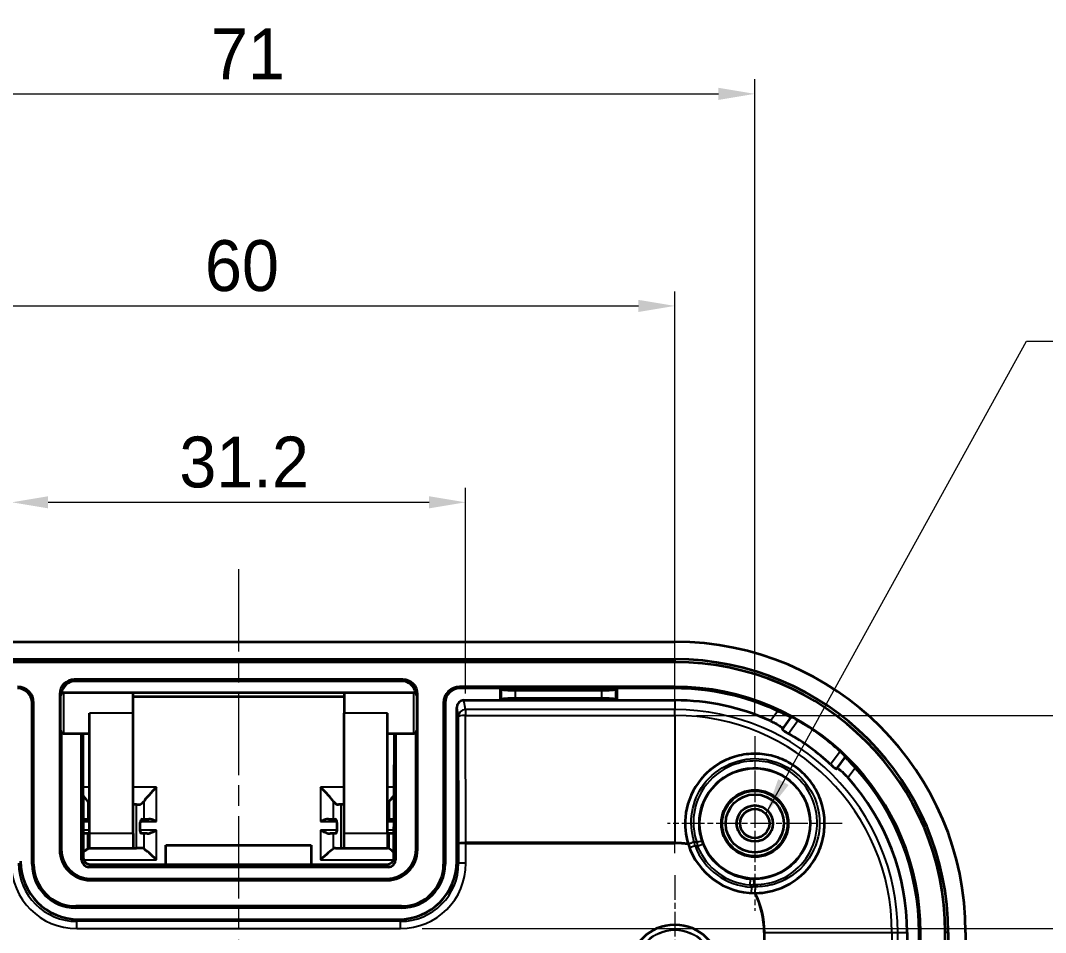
# Model space of a CAD drawing. Header units: millimetres. Extents: x -225 to 2542, y -269 to 293.
# Drawn here: x 1521.6 to 1592, y 107.4 to 170.2 of the extents above; entities that cross this region are included whole.
import ezdxf

# ---------------------------------------------------------------- set-up
doc = ezdxf.new("R2010")
doc.units = ezdxf.units.MM
doc.linetypes.add('CHAIN', pattern=[0.3543, 0.2362, -0.0295, 0.0591, -0.0295])
doc.layers.get('Defpoints').update_dxf_attribs({"lineweight": 25})
for name, color, linetype, lineweight in [('Center Mark (ISO)', 131, 'Continuous', 18), ('Centerline (ISO)', 131, 'Continuous', 18), ('Dimension (ISO)', 7, 'Continuous', 18), ('Symbol (ISO)', 7, 'Continuous', 18), ('Visible (ISO)', 7, 'Continuous', 35), ('Visible Narrow (ISO)', 7, 'Continuous', 25)]:
    doc.layers.add(name, color=color, linetype=linetype, lineweight=lineweight)
doc.styles.add('Note Text (TK)', font='MS PGothic.ttf')
doc.dimstyles.new('Default - Method 1b (TK)', dxfattribs={"dimtxt": 2.5, "dimasz": 2.5, "dimexe": 1, "dimexo": 1.5, "dimgap": 1, "dimtad": 1, "dimtoh": 1, "dimrnd": 1e-08, "dimdsep": 46, "dimtxsty": 'Note Text (TK)', "dimcen": 0.09, "dimdle": 5, "dimclrd": 100, "dimclre": 100, "dimclrt": 7, "dimadec": 1, "dimazin": 1, "dimtfac": 1, "dimtmove": 0, "dimatfit": 3, "dimfxl": 1, "dimtolj": 1, "dimlwd": -1, "dimlwe": -1, "dimarcsym": 0})
doc.dimstyles.new('Default - Method 1b (TK)$7', dxfattribs={"dimtxt": 2.5, "dimasz": 2.5, "dimexe": 1, "dimexo": 1.5, "dimgap": 1, "dimtad": 1, "dimtoh": 1, "dimrnd": 1e-08, "dimdsep": 46, "dimtxsty": 'Note Text (TK)', "dimcen": 0.09, "dimdle": 5, "dimclrd": 100, "dimclre": 100, "dimclrt": 7, "dimadec": 1, "dimazin": 1, "dimtfac": 1, "dimtmove": 0, "dimatfit": 3, "dimfxl": 1, "dimtolj": 1, "dimlwd": -1, "dimlwe": -1, "dimarcsym": 0})
doc.dimstyles.get("Standard").update_dxf_attribs({"dimtxt": 0.18, "dimasz": 0.18, "dimexe": 0.18, "dimexo": 0.0625, "dimgap": 0.09, "dimtad": 0, "dimtih": 1, "dimtoh": 1, "dimdec": 4, "dimzin": 0, "dimdsep": 46, "dimtxsty": 'Standard', "dimcen": 0.09, "dimadec": 0, "dimazin": 0, "dimtfac": 1, "dimtdec": 4, "dimtofl": 0, "dimtmove": 0, "dimatfit": 3, "dimfxl": 1, "dimtolj": 1, "dimtzin": 0, "dimarcsym": 0})
doc.dimstyles.new('Standard$0', dxfattribs={"dimtxt": 0.18, "dimasz": 0.18, "dimexe": 0.18, "dimexo": 0.0625, "dimgap": 0.09, "dimtad": 0, "dimtih": 1, "dimtoh": 1, "dimdec": 4, "dimzin": 0, "dimdsep": 46, "dimtxsty": 'Standard', "dimcen": 0.09, "dimadec": 0, "dimazin": 0, "dimtfac": 1, "dimtdec": 4, "dimtofl": 0, "dimtmove": 0, "dimatfit": 3, "dimfxl": 1, "dimtolj": 1, "dimtzin": 0, "dimarcsym": 0})

# ---------------------------------------------------------------- blocks, each defined once
blk = doc.blocks.new('*D56')
at = {"layer": 'Defpoints', "color": 0, "transparency": 16777216}
for p in [(1547.684, 107.701), (1547.684, 47.163), (1606.503, 47.163)]:
    blk.add_point(p, dxfattribs=at)
at = {"layer": 'Dimension (ISO)', "color": 100, "transparency": 16777216}
for p, q in [((1549.184, 107.701), (1607.503, 107.701)), ((1606.503, 105.201), (1606.503, 49.663)), ((1549.184, 47.163), (1607.503, 47.163))]:
    blk.add_line(p, q, dxfattribs=at)
for points in [[(1606.086, 105.201), (1606.92, 105.201), (1606.503, 107.701)], [(1606.086, 49.663), (1606.92, 49.663), (1606.503, 47.163)]]:
    blk.add_solid(points, dxfattribs=at)
at = {"layer": 'Dimension (ISO)', "color": 7, "transparency": 16777216, "insert": (1602.867, 48.477), "char_height": 2.5, "attachment_point": 4, "rotation": 90, "style": 'Note Text (TK)'}
blk.add_mtext('\\A1;{\\H4;有効寸法 / Max dim. 60}', dxfattribs=at)
blk = doc.blocks.new('*D57')
at = {"layer": 'Defpoints', "color": 0, "transparency": 16777216}
for p in [(1566.552, 122.363), (1566.552, 32.501), (1626.299, 32.501)]:
    blk.add_point(p, dxfattribs=at)
at = {"layer": 'Dimension (ISO)', "color": 100, "transparency": 16777216}
for p, q in [((1568.052, 122.363), (1627.299, 122.363)), ((1626.299, 119.863), (1626.299, 35.001)), ((1568.052, 32.501), (1627.299, 32.501))]:
    blk.add_line(p, q, dxfattribs=at)
for points in [[(1625.883, 119.863), (1626.716, 119.863), (1626.299, 122.363)], [(1625.883, 35.001), (1626.716, 35.001), (1626.299, 32.501)]]:
    blk.add_solid(points, dxfattribs=at)
at = {"layer": 'Dimension (ISO)', "color": 7, "transparency": 16777216, "insert": (1622.992, 52.146), "char_height": 3.5, "attachment_point": 4, "rotation": 90, "style": 'Note Text (TK)'}
blk.add_mtext('\\A1;有効寸法 / Max dim. 89', dxfattribs=at)
blk = doc.blocks.new('*D58')
at = {"layer": 'Defpoints', "color": 0, "transparency": 16777216}
for p in [(1566.552, 150.535), (1566.552, 111.382), (1506.552, 110.882)]:
    blk.add_point(p, dxfattribs=at)
at = {"layer": 'Dimension (ISO)', "color": 100, "transparency": 16777216}
for p, q in [((1506.552, 112.382), (1506.552, 151.535)), ((1566.552, 112.882), (1566.552, 151.535)), ((1509.052, 150.535), (1564.052, 150.535))]:
    blk.add_line(p, q, dxfattribs=at)
for points in [[(1509.052, 150.951), (1509.052, 150.118), (1506.552, 150.535)], [(1564.052, 150.951), (1564.052, 150.118), (1566.552, 150.535)]]:
    blk.add_solid(points, dxfattribs=at)
at = {"layer": 'Dimension (ISO)', "color": 7, "transparency": 16777216, "insert": (1534.236, 153.285), "char_height": 3.5, "attachment_point": 4, "style": 'Note Text (TK)'}
blk.add_mtext('\\A1;60', dxfattribs=at)
blk = doc.blocks.new('*D59')
at = {"layer": 'Defpoints', "color": 0, "transparency": 16777216}
for p in [(1552.153, 137.025), (1520.952, 122.363), (1552.153, 122.363)]:
    blk.add_point(p, dxfattribs=at)
at = {"layer": 'Dimension (ISO)', "color": 100, "transparency": 16777216}
for p, q in [((1520.952, 123.863), (1520.952, 138.025)), ((1552.153, 123.863), (1552.153, 138.025)), ((1523.452, 137.025), (1549.653, 137.025))]:
    blk.add_line(p, q, dxfattribs=at)
for points in [[(1523.452, 137.442), (1523.452, 136.609), (1520.952, 137.025)], [(1549.653, 137.442), (1549.653, 136.609), (1552.153, 137.025)]]:
    blk.add_solid(points, dxfattribs=at)
at = {"layer": 'Dimension (ISO)', "color": 7, "transparency": 16777216, "insert": (1532.476, 139.775), "char_height": 3.5, "attachment_point": 4, "style": 'Note Text (TK)'}
blk.add_mtext('\\A1;31.2', dxfattribs=at)
blk = doc.blocks.new('*D60')
at = {"layer": 'Defpoints', "color": 0, "transparency": 16777216}
for p in [(1572.052, 165.124), (1501.052, 121.182), (1572.052, 120.938)]:
    blk.add_point(p, dxfattribs=at)
at = {"layer": 'Dimension (ISO)', "color": 100, "transparency": 16777216}
for p, q in [((1501.052, 122.682), (1501.052, 166.124)), ((1572.052, 122.438), (1572.052, 166.124)), ((1503.552, 165.124), (1569.552, 165.124))]:
    blk.add_line(p, q, dxfattribs=at)
for points in [[(1503.552, 165.541), (1503.552, 164.708), (1501.052, 165.124)], [(1569.552, 165.541), (1569.552, 164.708), (1572.052, 165.124)]]:
    blk.add_solid(points, dxfattribs=at)
at = {"layer": 'Dimension (ISO)', "color": 7, "transparency": 16777216, "insert": (1534.653, 167.874), "char_height": 3.5, "attachment_point": 4, "style": 'Note Text (TK)'}
blk.add_mtext('\\A1;71', dxfattribs=at)
blk = doc.blocks.new('*D124')
at = {"color": 0, "linetype": 'ByBlock', "lineweight": -2, "transparency": 16777216}
for p, q in [((1850.513, 130.277), (1837.124, 121.488)), ((1852.313, 130.277), (1850.513, 130.277)), ((1225.573, 81.182), (1230.272, 81.182)), ((1230.092, 79.382), (1230.092, 78.422)), ((1230.092, 75.482), (1230.092, 76.442)), ((1225.573, 73.682), (1230.272, 73.682))]:
    blk.add_line(p, q, dxfattribs=at)
at = {"color": 0, "lineweight": -2, "transparency": 16777216}
for p, q in [((1832.687, 118.635), (1832.867, 118.635)), ((1832.777, 118.545), (1832.777, 118.725))]:
    blk.add_line(p, q, dxfattribs=at)
at = {"color": 0, "transparency": 16777216}
for points in [[(1836.959, 121.739), (1837.288, 121.238), (1835.619, 120.501)], [(1229.792, 79.382), (1230.392, 79.382), (1230.092, 81.182)], [(1229.792, 75.482), (1230.392, 75.482), (1230.092, 73.682)]]:
    blk.add_solid(points, dxfattribs=at)
at = {"layer": 'Defpoints', "color": 0, "transparency": 16777216}
for p in [(1835.619, 120.501), (1829.934, 116.769), (1225.511, 81.182), (1225.511, 73.682), (1230.092, 73.682)]:
    blk.add_point(p, dxfattribs=at)
at = {"color": 0, "transparency": 16777216, "char_height": 1.8, "attachment_point": 5}
for s, insert in [('\\A1;∅6.8000', (1857.353, 130.277)), ('\\A1;7.5000', (1230.092, 77.432))]:
    blk.add_mtext(s, dxfattribs=dict(at, insert=insert))
blk = doc.blocks.new('*D125')
at = {"color": 0, "linetype": 'ByBlock', "lineweight": -2, "transparency": 16777216}
for p, q in [((1851.363, 108.925), (1837.753, 104.802)), ((1853.163, 108.925), (1851.363, 108.925)), ((1200.511, 77.369), (1200.511, 70.737)), ((1218.011, 77.369), (1218.011, 70.737)), ((1202.311, 70.917), (1204.521, 70.917)), ((1216.211, 70.917), (1214.001, 70.917))]:
    blk.add_line(p, q, dxfattribs=at)
at = {"color": 0, "lineweight": -2, "transparency": 16777216}
for p, q in [((1832.687, 103.295), (1832.867, 103.295)), ((1832.777, 103.205), (1832.777, 103.385))]:
    blk.add_line(p, q, dxfattribs=at)
at = {"color": 0, "transparency": 16777216}
for points in [[(1837.666, 105.089), (1837.84, 104.515), (1836.031, 104.281)], [(1202.311, 71.217), (1202.311, 70.617), (1200.511, 70.917)], [(1216.211, 71.217), (1216.211, 70.617), (1218.011, 70.917)]]:
    blk.add_solid(points, dxfattribs=at)
at = {"layer": 'Defpoints', "color": 0, "transparency": 16777216}
for p in [(1836.031, 104.281), (1829.523, 102.309), (1200.511, 77.432), (1218.011, 77.432), (1200.511, 70.917)]:
    blk.add_point(p, dxfattribs=at)
at = {"color": 0, "transparency": 16777216, "char_height": 1.8, "attachment_point": 5}
for s, insert in [('\\A1;∅6.8000', (1858.203, 108.925)), ('\\A1;17.5000', (1209.261, 70.917))]:
    blk.add_mtext(s, dxfattribs=dict(at, insert=insert))

msp = doc.modelspace()

# ---------------------------------------------------------------- linework, layer by layer
at = {"layer": 'Center Mark (ISO)', "linetype": 'CHAIN', "ltscale": 6.674367}
for p, q in [((1572.05239, 120.93827), (1572.05239, 108.92527)), ((1578.05889, 114.93177), (1566.04589, 114.93177))]:
    msp.add_line(p, q, dxfattribs=at)
at = {"layer": 'Center Mark (ISO)', "linetype": 'CHAIN', "ltscale": 7.167188}
msp.add_line((1566.55239, 111.38177), (1566.55239, 98.48177), dxfattribs=at)
at = {"layer": 'Centerline (ISO)', "linetype": 'CHAIN', "ltscale": 23.990969}
msp.add_line((1536.55239, 132.43177), (1536.55239, 22.43177), dxfattribs=at)
at = {"layer": 'Visible (ISO)'}
for p, q in [((1506.55239, 127.43177), (1566.55239, 127.43177)), ((1506.55239, 126.23177), (1566.55239, 126.23177)), ((1566.55239, 126.02899), (1506.55239, 126.02899)), ((1547.85427, 124.83304), (1525.25052, 124.83304)), ((1547.753, 124.73177), (1525.35179, 124.73177)), ((1566.55239, 124.33304), (1551.75239, 124.33304)), ((1554.55239, 124.23177), (1551.75239, 124.23177)), ((1562.55239, 124.23177), (1554.55239, 124.23177)), ((1554.55239, 124.23177), (1554.60376, 124.1804)), ((1554.55239, 123.40716), (1554.55239, 124.23177)), ((1555.59996, 124.10054), (1561.50483, 124.10054)), ((1562.55239, 124.23177), (1562.50102, 124.1804)), ((1566.55239, 124.23177), (1562.55239, 124.23177)), ((1562.55239, 124.23177), (1562.55239, 123.40716)), ((1524.25112, 123.83365), (1524.25112, 113.13177)), ((1524.30239, 121.33177), (1524.30239, 123.73177)), ((1524.50239, 123.93177), (1529.30239, 123.93177)), ((1529.30239, 123.93177), (1543.80239, 123.93177)), ((1529.30239, 122.53177), (1529.30239, 123.93177)), ((1529.30239, 123.66272), (1543.80239, 123.66272)), ((1543.80239, 123.93177), (1543.80239, 122.53177)), ((1543.80239, 123.93177), (1548.60239, 123.93177)), ((1548.80239, 123.73177), (1548.80239, 121.33177)), ((1548.85366, 113.13177), (1548.85366, 123.83365)), ((1552.05151, 123.40716), (1554.55239, 123.40716)), ((1554.55239, 123.40716), (1554.60376, 123.45853)), ((1554.55239, 123.40716), (1562.55239, 123.40716)), ((1561.50483, 123.53839), (1555.59996, 123.53839)), ((1562.55239, 123.40716), (1562.50102, 123.45853)), ((1562.55239, 123.40716), (1566.55239, 123.40716)), ((1522.35239, 112.13177), (1522.35239, 123.23177)), ((1522.45366, 112.13177), (1522.45366, 123.23177)), ((1550.65112, 123.23177), (1550.65112, 112.13177)), ((1550.75239, 123.23177), (1550.75239, 112.13177)), ((1551.55239, 112.33116), (1551.55239, 122.90505)), ((1526.30239, 114.23177), (1526.30239, 122.53177)), ((1529.30239, 114.23177), (1529.30239, 122.53177)), ((1543.80239, 114.23177), (1543.80239, 122.53177)), ((1546.80239, 114.23177), (1546.80239, 122.53177)), ((1573.9801, 121.44978), (1574.55987, 122.24038)), ((1574.56821, 122.25175), (1574.55987, 122.24038)), ((1524.35239, 121.19949), (1524.35239, 113.13177)), ((1524.50239, 121.13177), (1526.30239, 121.13177)), ((1525.75239, 112.4317), (1525.75239, 121.13177)), ((1525.89371, 112.57468), (1525.86384, 121.13177)), ((1546.80239, 121.13177), (1548.60239, 121.13177)), ((1547.24095, 121.13177), (1547.21108, 112.57468)), ((1547.35239, 121.13177), (1547.35239, 112.4317)), ((1548.75239, 113.13177), (1548.75239, 121.19949)), ((1578.26934, 119.52011), (1577.68956, 118.7295)), ((1578.26934, 119.52011), (1578.27768, 119.53148)), ((1526.21118, 116.42247), (1526.21118, 115.23177)), ((1546.89361, 116.42247), (1546.89361, 115.23177)), ((1529.52065, 116.23177), (1529.30239, 116.23177)), ((1529.52065, 116.23177), (1529.69249, 116.23177)), ((1543.58414, 116.23177), (1543.4123, 116.23177)), ((1543.80239, 116.23177), (1543.58414, 116.23177)), ((1525.88443, 115.23177), (1526.21118, 115.23177)), ((1526.30239, 115.23177), (1526.21118, 115.23177)), ((1529.79249, 114.39255), (1529.79249, 114.99255)), ((1529.91447, 115.23177), (1530.02412, 115.23177)), ((1530.02412, 115.23177), (1530.3712, 115.23177)), ((1542.73359, 115.23177), (1543.08067, 115.23177)), ((1543.08067, 115.23177), (1543.19032, 115.23177)), ((1543.3123, 114.99255), (1543.3123, 114.39255)), ((1546.89361, 115.23177), (1546.80239, 115.23177)), ((1546.89361, 115.23177), (1547.22036, 115.23177)), ((1526.21118, 114.23177), (1525.95141, 114.23177)), ((1526.21118, 114.23177), (1526.30239, 114.23177)), ((1526.21118, 113.20474), (1526.21118, 114.23177)), ((1526.30239, 113.23177), (1526.30239, 114.23177)), ((1529.30239, 114.23177), (1529.30239, 113.23177)), ((1530.02412, 114.23177), (1529.87447, 114.23177)), ((1530.26598, 114.23177), (1530.02412, 114.23177)), ((1543.08067, 114.23177), (1542.83881, 114.23177)), ((1543.23032, 114.23177), (1543.08067, 114.23177)), ((1543.80239, 113.23177), (1543.80239, 114.23177)), ((1546.80239, 114.23177), (1546.89361, 114.23177)), ((1546.80239, 114.23177), (1546.80239, 113.23177)), ((1547.15338, 114.23177), (1546.89361, 114.23177)), ((1546.89361, 113.20474), (1546.89361, 114.23177)), ((1526.30239, 113.23177), (1529.30239, 113.23177)), ((1529.30239, 113.23177), (1529.52065, 113.23177)), ((1529.89249, 113.23177), (1529.52065, 113.23177)), ((1531.55239, 112.07657), (1531.55239, 113.44101)), ((1531.55239, 113.44101), (1541.55239, 113.44101)), ((1541.55239, 113.44101), (1541.55239, 112.07657)), ((1543.2123, 113.23177), (1543.58414, 113.23177)), ((1543.58414, 113.23177), (1543.80239, 113.23177)), ((1543.80239, 113.23177), (1546.80239, 113.23177)), ((1546.85247, 111.93177), (1526.25232, 111.93177)), ((1546.70775, 112.07657), (1526.39704, 112.07657)), ((1526.35239, 111.13177), (1546.75239, 111.13177)), ((1526.35239, 111.0305), (1546.75239, 111.0305)), ((1547.75239, 109.23304), (1525.35239, 109.23304)), ((1547.75239, 109.13177), (1525.35239, 109.13177)), ((1525.55179, 108.33177), (1547.553, 108.33177)), ((1582.52778, 107.43177), (1582.52778, 102.43177)), ((1583.35239, 102.43177), (1583.35239, 107.43177)), ((1583.45366, 47.43177), (1583.45366, 107.43177)), ((1585.14961, 47.43177), (1585.14961, 107.43177)), ((1585.35239, 107.43177), (1585.35239, 47.43177)), ((1586.55239, 107.43177), (1586.55239, 47.43177))]:
    msp.add_line(p, q, dxfattribs=at)
for centre, radius in [((1572.05239, 114.93177), 3.8), ((1572.05239, 114.93177), 2.3), ((1572.05239, 114.93177), 2.25), ((1572.05239, 114.93177), 2), ((1572.05239, 114.93177), 1.25007), ((1572.05239, 114.93177), 1.0065), ((1566.55239, 104.93177), 3.05)]:
    msp.add_circle(centre, radius, dxfattribs=at)
for centre, radius, start, end in [((1566.55239, 107.43177), 20, 0, 90), ((1566.55239, 107.43177), 18.8, 0, 90), ((1566.55239, 107.43177), 18.59721, 0, 90), ((1521.35239, 123.23177), 1.10127, 0, 90), ((1521.35239, 123.23177), 1, 0, 90), ((1551.75239, 123.23177), 1.10127, 90, 180), ((1551.75239, 123.23177), 1, 90, 180), ((1566.55239, 107.43177), 16.90127, 0, 90), ((1566.55239, 107.43177), 16.8, 65.0743511, 90), ((1524.50239, 123.73177), 0.2, 90, 180), ((1548.60239, 123.73177), 0.2, 0, 90), ((1566.55239, 107.43177), 15.97538, 65.6674542, 90), ((1566.55239, 107.43177), 16.86635, 47.6198109, 59.8725137), ((1524.50239, 121.33177), 0.2, 180, 270), ((1548.60239, 121.33177), 0.2, 270, 0), ((1566.55239, 107.43177), 15.76427, 47.1897022, 60.3026223), ((1566.55239, 107.43177), 16.8, 0, 42.4179734), ((1566.55239, 107.43177), 15.97538, 0, 41.8248703), ((1526.35239, 113.13177), 2.10127, 180, 270), ((1526.35239, 113.13177), 2, 180, 270), ((1546.75239, 113.13177), 2.10127, 270, 0), ((1546.75239, 113.13177), 2, 270, 0), ((1572.05239, 114.93177), 4.79058, 197.5913457, 269.9009788), ((1525.35239, 112.13177), 3, 180, 270), ((1525.35239, 112.13177), 2.89873, 180, 270), ((1547.75239, 112.13177), 2.89873, 270, 0), ((1547.75239, 112.13177), 3, 270, 0)]:
    msp.add_arc(centre, radius, start, end, dxfattribs=at)
for centre, major_axis, ratio, start_param, end_param in [((1525.25173, 123.83243), (-0.70797, 0.70797), 0.99878277, 5.49839613, 7.06797448), ((1547.85306, 123.83243), (0.70797, 0.70797), 0.99878277, 5.49839613, 7.06797448), ((1525.353, 123.73116), (-0.70797, 0.70797), 0.99878277, 5.49839613, 6.92516167), ((1547.75178, 123.73116), (0.70797, 0.70797), 0.99878277, 5.64120895, 7.06797448), ((1555.59996, 124.18803), (-1, 0), 0.08748866, 0.08726646, 1.57079633), ((1561.50483, 124.18803), (-1, 0), 0.08748866, 1.57079633, 3.05432619), ((1552.05247, 122.90408), (-0.07809, 0.49706), 0.99373421, 6.12832401, 7.69719304), ((1555.59996, 123.4509), (1, 0), 0.08748866, 1.57079633, 3.05432619), ((1561.50483, 123.4509), (1, 0), 0.08748866, 0.08726646, 1.57079633), ((1530.91499, 117.23177), (-0.99513, -0.99513), 0.09901951, 4.6136912, 5.71294977), ((1542.1898, 117.23177), (0.99513, -0.99513), 0.09901951, 0.57023553, 1.66949411), ((1525.30239, 117.23177), (0.99513, -0.99513), 0.09901951, 0.52913779, 1.05509079), ((1529.79249, 117.23177), (0.13247, 0.99786), 0.49344928, 3.20700635, 3.87593967), ((1543.3123, 117.23177), (0.13247, -0.99786), 0.49344928, 5.54883829, 6.21777161), ((1547.80239, 117.23177), (-0.99513, -0.99513), 0.09901951, 5.22809452, 5.75404752), ((1529.89447, 115.03177), (-0.02649, -0.19957), 0.49344928, 3.20700635, 4.97519824), ((1543.21032, 115.03177), (-0.02649, 0.19957), 0.49344928, 4.44957972, 6.21777161), ((1529.89447, 114.43177), (-0.02649, -0.19957), 0.49344928, 4.97519824, 6.34859901), ((1543.21032, 114.43177), (-0.02649, 0.19957), 0.49344928, 3.07617896, 4.44957972), ((1525.30239, 112.23177), (0.99513, 0.99513), 0.09901951, 0.33174223, 0.84111418), ((1529.79249, 112.23177), (0.13247, 0.99786), 0.49344928, 6.07445681, 6.34859901), ((1530.91499, 112.23177), (-0.99513, 0.99513), 0.09901951, 4.81108676, 5.91034533), ((1542.1898, 112.23177), (0.99513, 0.99513), 0.09901951, 0.37283997, 1.47209855), ((1543.3123, 112.23177), (0.13247, -0.99786), 0.49344928, 3.07617896, 3.35032115), ((1547.80239, 112.23177), (-0.99513, 0.99513), 0.09901951, 5.44207113, 5.95144308), ((1525.553, 112.33238), (-2.82929, -2.82929), 0.99969546, 5.49793944, 7.06843118), ((1526.25247, 112.43185), (-0.35366, -0.35366), 0.99969546, 5.49793944, 7.06843118), ((1546.85232, 112.43185), (0.35366, -0.35366), 0.99969546, 5.49793944, 7.06843118), ((1547.55179, 112.33238), (2.82929, -2.82929), 0.99969546, 5.49793944, 7.06843118)]:
    msp.add_ellipse(centre, major_axis=major_axis, ratio=ratio, start_param=start_param, end_param=end_param, dxfattribs=at)
for points, knots in [([(1574.55987, 122.24038), (1574.55729, 122.23685), (1574.53287, 122.24489), (1574.43914, 122.28535), (1574.36918, 122.31803), (1574.20742, 122.39485), (1574.10426, 122.44438), (1573.87793, 122.55208), (1573.75472, 122.61017), (1573.63684, 122.66498), (1573.63473, 122.66596), (1573.63262, 122.66694)], [0.305554966, 0.305554966, 0.305554966, 0.305554966, 0.342715713, 0.342715713, 0.380353439, 0.380353439, 0.41865656, 0.41865656, 0.456959681, 0.456959681, 0.457656927, 0.457656927, 0.457656927, 0.457656927]), ([(1573.13476, 121.98805), (1573.24464, 121.93837), (1573.35931, 121.88219), (1573.57521, 121.76697), (1573.67507, 121.70803), (1573.82876, 121.60835), (1573.89273, 121.56115), (1573.97211, 121.48876), (1573.98759, 121.46364), (1573.98105, 121.4513), (1573.98077, 121.45077), (1573.98046, 121.45026), (1573.9801, 121.44978)], [0.461573159, 0.461573159, 0.461573159, 0.461573159, 0.497461636, 0.497461636, 0.535703308, 0.535703308, 0.573642814, 0.573642814, 0.611582321, 0.611582321, 0.611582321, 0.61319837, 0.61319837, 0.61319837, 0.61319837]), ([(1575.01805, 122.01966), (1575.01751, 122.01997), (1575.01697, 122.02029), (1574.96171, 122.05234), (1574.90296, 122.08545), (1574.79402, 122.14493), (1574.74384, 122.17132), (1574.66401, 122.21185), (1574.62897, 122.22875), (1574.58186, 122.24949), (1574.56953, 122.25351), (1574.56821, 122.25175)], [0.0753301849, 0.0753301849, 0.0753301849, 0.0753301849, 0.0755176663, 0.0755176663, 0.0944939914, 0.0944939914, 0.1134703164, 0.1134703164, 0.1323864565, 0.1323864565, 0.1510643032, 0.1510643032, 0.1510643032, 0.1510643032]), ([(1573.95354, 121.41355), (1573.95336, 121.41331), (1573.9532, 121.41305), (1573.95306, 121.41279), (1573.94982, 121.40667), (1573.95743, 121.3943), (1573.99627, 121.35825), (1574.02748, 121.33455), (1574.10157, 121.28338), (1574.14935, 121.25252), (1574.25338, 121.18865), (1574.30927, 121.15573), (1574.36231, 121.12548)], [-0.0008104008, -0.0008104008, -0.0008104008, -0.0008104008, 0, 0, 0, 0.0188119545, 0.0188119545, 0.0376239089, 0.0376239089, 0.0564971278, 0.0564971278, 0.0747354848, 0.0747354848, 0.0747354848, 0.0747354848]), ([(1578.27768, 119.53148), (1578.27896, 119.53326), (1578.27142, 119.54381), (1578.23747, 119.58251), (1578.21083, 119.61085), (1578.14818, 119.67481), (1578.10792, 119.71474), (1578.01845, 119.80076), (1577.96921, 119.84684), (1577.92203, 119.88991), (1577.92157, 119.89033), (1577.92111, 119.89075)], [0.1512656192, 0.1512656192, 0.1512656192, 0.1512656192, 0.1699434659, 0.1699434659, 0.188859606, 0.188859606, 0.2078359311, 0.2078359311, 0.2268122561, 0.2268122561, 0.2269997375, 0.2269997375, 0.2269997375, 0.2269997375]), ([(1572.1095, 110.14151), (1572.73403, 110.14836), (1573.35333, 110.28075), (1574.66533, 110.83036), (1575.3664, 111.36436), (1576.13643, 112.38269), (1576.34801, 112.75753), (1576.66358, 113.54495), (1576.76752, 113.95756), (1576.86348, 114.76569), (1576.86195, 115.20291), (1576.73591, 116.06067), (1576.61136, 116.4812), (1576.29187, 117.21477), (1576.07039, 117.59074), (1575.5307, 118.26603), (1575.21248, 118.56535), (1574.56809, 119.0379), (1574.18697, 119.25143), (1573.38068, 119.56319), (1572.95553, 119.66143), (1572.15984, 119.74564), (1571.72133, 119.73803), (1570.86535, 119.60042), (1570.44788, 119.47046), (1569.70596, 119.13603), (1569.34368, 118.91288), (1568.68753, 118.37522), (1568.39361, 118.06076), (1567.65383, 117.02025), (1567.35525, 116.19108), (1567.28038, 115.3742), (1567.22541, 114.77456), (1567.2853, 114.1441), (1567.46648, 113.54639)], [0.79199537, 0.79199537, 0.79199537, 0.79199537, 0.97622087, 0.97622087, 1.22718575, 1.22718575, 1.35266819, 1.35266819, 1.47815063, 1.47815063, 1.59888931, 1.59888931, 1.71962799, 1.71962799, 1.83949085, 1.83949085, 1.95935372, 1.95935372, 2.07921658, 2.07921658, 2.19907945, 2.19907945, 2.31981813, 2.31981813, 2.4405568, 2.4405568, 2.56603924, 2.56603924, 2.69152168, 2.69152168, 2.94248656, 2.94248656, 2.94248656, 3.12671207, 3.12671207, 3.12671207, 3.12671207]), ([(1578.95489, 118.76394), (1578.95332, 118.76566), (1578.95175, 118.76738), (1578.86404, 118.86334), (1578.7716, 118.96339), (1578.60085, 119.14688), (1578.52261, 119.23038), (1578.40072, 119.36157), (1578.34851, 119.41847), (1578.28175, 119.49571), (1578.26675, 119.51658), (1578.26934, 119.52011)], [0.151392214, 0.151392214, 0.151392214, 0.151392214, 0.15208946, 0.15208946, 0.190392581, 0.190392581, 0.228695702, 0.228695702, 0.266333428, 0.266333428, 0.303494175, 0.303494175, 0.303494175, 0.303494175]), ([(1577.26537, 118.99657), (1577.31017, 118.95507), (1577.35837, 118.91166), (1577.45056, 118.83164), (1577.49435, 118.79534), (1577.56543, 118.74006), (1577.59741, 118.71741), (1577.64346, 118.69121), (1577.65755, 118.68766), (1577.66241, 118.69259), (1577.66262, 118.69281), (1577.66282, 118.69303), (1577.66299, 118.69328)], [-0.0747354848, -0.0747354848, -0.0747354848, -0.0747354848, -0.0564971278, -0.0564971278, -0.0376239089, -0.0376239089, -0.0188119545, -0.0188119545, 0, 0, 0, 0.0008104008, 0.0008104008, 0.0008104008, 0.0008104008]), ([(1577.68956, 118.7295), (1577.68992, 118.72999), (1577.69031, 118.73045), (1577.69072, 118.73087), (1577.70053, 118.74081), (1577.72915, 118.7336), (1577.82205, 118.67965), (1577.88629, 118.63283), (1578.02756, 118.5162), (1578.11379, 118.43868), (1578.28857, 118.2674), (1578.37662, 118.17492), (1578.45704, 118.08505)], [0.609966272, 0.609966272, 0.609966272, 0.609966272, 0.611582321, 0.611582321, 0.611582321, 0.649521827, 0.649521827, 0.687461334, 0.687461334, 0.725703006, 0.725703006, 0.761591483, 0.761591483, 0.761591483, 0.761591483]), ([(1526.21118, 116.42247), (1526.21403, 116.41959), (1526.21688, 116.41674), (1526.24799, 116.38585), (1526.27565, 116.36066), (1526.30229, 116.33864)], [0.4421990166, 0.4421990166, 0.4421990166, 0.4421990166, 0.443794307, 0.443794307, 0.4596551329, 0.4596551329, 0.4596551329, 0.4596551329]), ([(1546.8025, 116.33864), (1546.82914, 116.36066), (1546.8568, 116.38585), (1546.88791, 116.41674), (1546.89076, 116.41959), (1546.89361, 116.42247)], [0.504611392, 0.504611392, 0.504611392, 0.504611392, 0.5204722179, 0.5204722179, 0.5220675083, 0.5220675083, 0.5220675083, 0.5220675083]), ([(1530.91499, 115.071), (1530.8084, 115.11774), (1530.68192, 115.16891), (1530.51144, 115.21682), (1530.43725, 115.2311), (1530.3712, 115.23177)], [0, 0, 0, 0, 0.0350300932, 0.0350300932, 0.0573326388, 0.0573326388, 0.0573326388, 0.0573326388]), ([(1542.73359, 115.23177), (1542.66754, 115.2311), (1542.59335, 115.21682), (1542.42287, 115.16891), (1542.29639, 115.11774), (1542.1898, 115.071)], [0.1463395619, 0.1463395619, 0.1463395619, 0.1463395619, 0.1686421074, 0.1686421074, 0.2036722007, 0.2036722007, 0.2036722007, 0.2036722007]), ([(1525.88788, 114.23805), (1525.8928, 114.23716), (1525.89764, 114.23636), (1525.91855, 114.23328), (1525.93515, 114.23178), (1525.95141, 114.23177)], [0.06221002941, 0.06221002941, 0.06221002941, 0.06221002941, 0.06399350911, 0.06399350911, 0.07005293663, 0.07005293663, 0.07005293663, 0.07005293663]), ([(1530.26598, 114.23177), (1530.28221, 114.23178), (1530.29878, 114.23327), (1530.40219, 114.24848), (1530.50122, 114.28778), (1530.70798, 114.37677), (1530.81548, 114.42736), (1530.91499, 114.471)], [0.1321907852, 0.1321907852, 0.1321907852, 0.1321907852, 0.1382683219, 0.1382683219, 0.1709702613, 0.1709702613, 0.2036722007, 0.2036722007, 0.2036722007, 0.2036722007]), ([(1542.1898, 114.471), (1542.28931, 114.42736), (1542.3968, 114.37677), (1542.60356, 114.28778), (1542.70259, 114.24848), (1542.80601, 114.23327), (1542.82258, 114.23178), (1542.83881, 114.23177)], [0, 0, 0, 0, 0.0327019394, 0.0327019394, 0.0654038788, 0.0654038788, 0.0714814155, 0.0714814155, 0.0714814155, 0.0714814155]), ([(1547.15338, 114.23177), (1547.16961, 114.23178), (1547.18619, 114.23327), (1547.20719, 114.23636), (1547.21202, 114.23715), (1547.21689, 114.23801)], [0.13361113649, 0.13361113649, 0.13361113649, 0.13361113649, 0.13968867321, 0.13968867321, 0.14148718709, 0.14148718709, 0.14148718709, 0.14148718709]), ([(1526.34039, 113.23177), (1526.30247, 113.23177), (1526.26168, 113.22372), (1526.21688, 113.20697), (1526.21403, 113.20587), (1526.21118, 113.20474)], [0.4969242408, 0.4969242408, 0.4969242408, 0.4969242408, 0.5204722179, 0.5204722179, 0.5220675083, 0.5220675083, 0.5220675083, 0.5220675083]), ([(1546.89361, 113.20474), (1546.89076, 113.20587), (1546.88791, 113.20697), (1546.8431, 113.22372), (1546.80232, 113.23177), (1546.7644, 113.23177)], [0.4421990166, 0.4421990166, 0.4421990166, 0.4421990166, 0.443794307, 0.443794307, 0.4673422841, 0.4673422841, 0.4673422841, 0.4673422841]), ([(1526.39704, 112.07657), (1526.34713, 112.07657), (1526.29714, 112.08405), (1526.20076, 112.11355), (1526.15445, 112.13579), (1526.06914, 112.19396), (1526.03048, 112.23033), (1525.96628, 112.31306), (1525.94078, 112.35943), (1525.90543, 112.45748), (1525.89557, 112.50914), (1525.89381, 112.56553), (1525.89373, 112.57011), (1525.89371, 112.57468)], [0.09563263, 0.09563263, 0.09563263, 0.09563263, 0.39393098, 0.39393098, 0.69672886, 0.69672886, 1.01018819, 1.01018819, 1.32428654, 1.32428654, 1.63838489, 1.63838489, 1.66612437, 1.66612437, 1.66612437, 1.66612437]), ([(1547.21108, 112.57468), (1547.2109, 112.52286), (1547.20249, 112.47097), (1547.16988, 112.37203), (1547.1457, 112.325), (1547.08378, 112.24048), (1547.04606, 112.203), (1546.96075, 112.14139), (1546.91318, 112.11728), (1546.81468, 112.08543), (1546.76394, 112.07715), (1546.71139, 112.07658), (1546.70957, 112.07657), (1546.70775, 112.07657)], [-1.66612437, -1.66612437, -1.66612437, -1.66612437, -1.35202602, -1.35202602, -1.03792767, -1.03792767, -0.72382933, -0.72382933, -0.40973098, -0.40973098, -0.10650476, -0.10650476, -0.09563263, -0.09563263, -0.09563263, -0.09563263]), ([(1572.04412, 110.1412), (1572.04959, 110.1412), (1572.05506, 110.14119), (1572.07698, 110.14123), (1572.09335, 110.14133), (1572.1095, 110.14151)], [-0.0495032843, -0.0495032843, -0.0495032843, -0.0495032843, -0.04786811429, -0.04786811429, -0.04294947902, -0.04294947902, -0.04294947902, -0.04294947902])]:
    msp.add_open_spline(points, degree=3, knots=knots, dxfattribs=at)
for points, weights in [([(1573.95353, 121.41355), (1573.9668, 121.43164), (1573.9801, 121.44978)], [1.00000878983, 1.00001103427, 1.0000112689]), ([(1577.68956, 118.7295), (1577.67626, 118.71136), (1577.663, 118.69328)], [1.00001127215, 1.00001103745, 1.00000879237])]:
    msp.add_rational_spline(points, weights, degree=2, dxfattribs=at)
msp.add_open_spline([(1567.46648, 113.54639), (1567.47274, 113.52575), (1567.47922, 113.50483), (1567.48584, 113.48394)], degree=3, dxfattribs=at)
at = {"layer": 'Visible Narrow (ISO)'}
for p, q in [((1566.55239, 126.23177), (1566.55239, 126.02899)), ((1525.35179, 124.73177), (1525.25052, 124.83304)), ((1547.85427, 124.83304), (1547.753, 124.73177)), ((1551.75239, 124.23177), (1551.75239, 124.33304)), ((1554.60376, 124.1804), (1554.60376, 123.45853)), ((1555.59996, 123.53839), (1555.59996, 124.10054)), ((1561.50483, 124.10054), (1561.50483, 123.53839)), ((1562.50102, 123.45853), (1562.50102, 124.1804)), ((1566.55239, 124.23177), (1566.55239, 124.33304)), ((1524.25112, 123.83365), (1524.30761, 123.77716)), ((1524.50239, 123.93177), (1524.50239, 121.13177)), ((1543.80239, 123.66638), (1529.30239, 123.66638)), ((1548.60239, 121.13177), (1548.60239, 123.93177)), ((1548.79718, 123.77716), (1548.85366, 123.83365)), ((1552.15291, 122.76167), (1552.05151, 123.40716)), ((1566.55239, 123.40716), (1566.55239, 122.76167)), ((1522.35239, 123.23177), (1522.45366, 123.23177)), ((1550.75239, 123.23177), (1550.65112, 123.23177)), ((1551.55239, 122.90505), (1551.65299, 122.26473)), ((1552.15291, 122.76167), (1552.15291, 122.36278)), ((1566.55239, 122.76167), (1552.15291, 122.76167)), ((1566.55239, 122.36278), (1566.55239, 122.76167)), ((1573.63262, 122.66694), (1573.13476, 121.98805)), ((1529.30239, 122.53177), (1526.30239, 122.53177)), ((1546.80239, 122.53177), (1543.80239, 122.53177)), ((1551.65299, 122.26473), (1551.68346, 113.53569)), ((1552.15291, 122.36278), (1566.55239, 122.36278)), ((1552.18345, 113.61433), (1552.15291, 122.36278)), ((1566.55239, 122.36278), (1566.55239, 113.61433)), ((1574.36231, 121.12547), (1575.01805, 122.01966)), ((1525.86376, 121.13177), (1525.89364, 112.57294)), ((1547.21115, 112.57294), (1547.24103, 121.13177)), ((1577.92111, 119.89075), (1577.26537, 118.99657)), ((1578.45704, 118.08505), (1578.95489, 118.76394)), ((1526.30239, 117.42789), (1525.87677, 117.42789)), ((1530.91499, 117.42789), (1529.30239, 117.42789)), ((1530.91499, 115.071), (1530.91499, 117.42789)), ((1542.1898, 117.42789), (1542.1898, 115.071)), ((1543.80239, 117.42789), (1542.1898, 117.42789)), ((1547.22802, 117.42789), (1546.80239, 117.42789)), ((1530.02412, 116.44729), (1530.02412, 115.23177)), ((1543.08067, 115.23177), (1543.08067, 116.44729)), ((1529.52065, 113.23177), (1529.52065, 116.23177)), ((1543.58414, 116.23177), (1543.58414, 113.23177)), ((1525.88499, 115.071), (1526.30239, 115.071)), ((1529.80034, 115.071), (1530.91499, 115.071)), ((1542.1898, 115.071), (1543.30445, 115.071)), ((1546.80239, 115.071), (1547.21979, 115.071)), ((1526.30239, 114.471), (1525.88709, 114.471)), ((1529.30239, 114.23177), (1526.30239, 114.23177)), ((1530.91499, 114.471), (1529.79249, 114.471)), ((1530.02412, 114.23177), (1530.02412, 113.19443)), ((1530.91499, 112.42789), (1530.91499, 114.471)), ((1543.3123, 114.471), (1542.1898, 114.471)), ((1542.1898, 114.471), (1542.1898, 112.42789)), ((1543.08067, 113.19443), (1543.08067, 114.23177)), ((1546.80239, 114.23177), (1543.80239, 114.23177)), ((1547.2177, 114.471), (1546.80239, 114.471)), ((1551.68346, 113.53569), (1551.68346, 112.2001)), ((1552.18338, 113.5555), (1552.18328, 113.61433)), ((1552.18338, 113.5555), (1552.18345, 113.5555)), ((1552.18338, 112.2001), (1552.18338, 113.5555)), ((1552.18345, 113.5555), (1552.18345, 113.61433)), ((1566.55239, 113.61433), (1552.18345, 113.61433)), ((1552.18345, 113.5555), (1566.55239, 113.5555)), ((1566.55239, 113.5555), (1566.55239, 113.61433)), ((1568.49033, 113.50078), (1568.11916, 113.35168)), ((1524.35239, 113.13177), (1524.25112, 113.13177)), ((1548.75239, 113.13177), (1548.85366, 113.13177)), ((1567.94269, 113.39559), (1567.56802, 113.25554)), ((1522.35239, 112.13177), (1522.45366, 112.13177)), ((1525.89364, 112.57294), (1525.75239, 112.4317)), ((1525.91655, 112.42789), (1530.91499, 112.42789)), ((1542.1898, 112.42789), (1547.18824, 112.42789)), ((1547.35239, 112.4317), (1547.21115, 112.57294)), ((1550.75239, 112.13177), (1550.65112, 112.13177)), ((1551.68346, 112.2001), (1551.55239, 112.33116)), ((1552.18338, 112.2001), (1551.68346, 112.2001)), ((1526.25232, 111.93177), (1526.39704, 112.07649)), ((1526.39704, 112.07657), (1526.39704, 112.07649)), ((1526.39704, 112.07649), (1546.70775, 112.07649)), ((1546.70775, 112.07657), (1546.70775, 112.07649)), ((1546.70775, 112.07649), (1546.85247, 111.93177)), ((1526.35239, 111.13177), (1526.35239, 111.0305)), ((1546.75239, 111.13177), (1546.75239, 111.0305)), ((1571.72761, 110.70548), (1571.75826, 111.1043)), ((1571.82253, 110.55037), (1571.80158, 110.15093)), ((1525.35239, 109.13177), (1525.35239, 109.23304)), ((1547.75239, 109.13177), (1547.75239, 109.23304)), ((1525.42072, 108.20071), (1525.55179, 108.33177)), ((1525.42072, 107.70078), (1525.42072, 108.20071)), ((1547.68407, 108.20071), (1525.42072, 108.20071)), ((1547.553, 108.33177), (1547.68407, 108.20071)), ((1547.68407, 107.70078), (1547.68407, 108.20071)), ((1525.42072, 107.70078), (1547.68407, 107.70078)), ((1572.67612, 107.43177), (1572.67612, 47.43177)), ((1572.67612, 107.43177), (1572.73496, 107.43177)), ((1572.73496, 107.43177), (1581.48341, 107.43177)), ((1572.73496, 47.43177), (1572.73496, 107.43177)), ((1581.48341, 107.43177), (1581.88229, 107.43177)), ((1581.48341, 107.43177), (1581.48341, 47.43177)), ((1581.88229, 107.43177), (1582.52778, 107.43177)), ((1581.88229, 47.43177), (1581.88229, 107.43177)), ((1583.35239, 107.43177), (1583.45366, 107.43177)), ((1585.35239, 107.43177), (1585.14961, 107.43177))]:
    msp.add_line(p, q, dxfattribs=at)
for radius in [3.0492, 2.69921, 2.67435]:
    msp.add_circle((1566.55239, 104.93177), radius, dxfattribs=at)
for centre, radius, start, end in [((1566.55239, 107.43177), 15.32989, 0, 90), ((1566.55239, 107.43177), 14.93101, 0, 90), ((1566.55239, 107.43177), 6.18256, 81.4977017, 90), ((1566.55239, 107.43177), 6.12373, 81.2321283, 90), ((1566.55239, 107.43177), 6.37868, 76.3020063, 77.8861569), ((1572.05239, 114.93177), 3.83876, 201.8867989, 265.6055257), ((1572.05239, 114.93177), 4.78742, 200.4954686, 266.9968559), ((1572.05239, 114.93177), 4.38743, 200.4954686, 266.9968559), ((1566.55239, 107.43177), 6.12373, 75.1759199, 76.8774605), ((1572.05239, 114.93177), 4.23875, 201.8867989, 265.6055257), ((1566.55239, 107.43177), 6.12373, 30.614864, 32.3164046), ((1566.55239, 107.43177), 6.37868, 29.6061676, 31.1903182), ((1566.55239, 107.43177), 6.12373, 0, 26.2601962), ((1566.55239, 107.43177), 6.18256, 0, 25.9946228)]:
    msp.add_arc(centre, radius, start, end, dxfattribs=at)
for centre, major_axis, ratio, start_param, end_param in [((1552.15291, 122.26473), (-0.49394, -0.0776), 0.99373421, 4.55752768, 6.12639671), ((1552.15291, 122.26473), (-0.5, -0.00175), 0.19611499, 4.71170434, 6.26538634), ((1552.18338, 113.53569), (-0.5, -0.00139), 0.1572766, 4.7121548, 6.26549783), ((1552.18338, 113.53569), (0.5, 0.00035), 0.03960767, 1.5707689, 3.12411194), ((1552.18687, 112.53569), (-0.00377, 1.07864), 0.46354481, 6.28250067, 6.28283963), ((1567.87453, 113.59171), (-0.38078, -0.12252), 0.17074814, 4.61432329, 6.27787128), ((1568.04431, 113.55281), (0.37835, 0.1298), 0.16608896, 0.00530974, 1.46484126), ((1525.42209, 112.20147), (-3.18295, -3.18295), 0.99969546, 5.49793944, 7.06843118), ((1525.42209, 112.20147), (-2.8295, -2.8295), 0.99961937, 5.49793944, 7.06843118), ((1525.39371, 112.57294), (0.5, 0.00175), 0.19611499, 6.26538634, 6.28318531), ((1526.39386, 112.57324), (0.4694, -0.17452), 0.99079701, 3.50119135, 5.07168309), ((1546.71093, 112.57324), (0.4694, 0.17452), 0.99079701, 4.35309487, 5.92358661), ((1547.71108, 112.57294), (-0.5, 0.00175), 0.19611499, 0, 0.01779897), ((1547.6827, 112.20147), (3.18295, -3.18295), 0.99969546, 5.49793944, 7.06843118), ((1547.6827, 112.20147), (2.8295, -2.8295), 0.99961937, 5.49793944, 7.06843118), ((1571.94194, 110.69455), (0.01007, 0.39987), 0.16608896, 4.81834404, 6.27787557), ((1572.03008, 110.54431), (-0.0024, -0.39999), 0.17074814, 0.00531403, 1.66886202)]:
    msp.add_ellipse(centre, major_axis=major_axis, ratio=ratio, start_param=start_param, end_param=end_param, dxfattribs=at)
for points, knots in [([(1572.02804, 110.14432), (1572.50445, 110.1415), (1572.98606, 110.21116), (1574.1732, 110.57009), (1574.85192, 110.97108), (1576.05098, 112.13779), (1576.52478, 112.97497), (1576.99403, 115.0564), (1576.79778, 116.32698), (1575.43334, 118.63513), (1574.08138, 119.51599), (1570.94198, 119.89607), (1569.1926, 119.12938), (1567.29656, 116.55421), (1567.03239, 114.9035), (1567.49365, 113.46954)], [0, 0, 0, 0, 0.1329346, 0.1329346, 0.34562997, 0.34562997, 0.60112757, 0.60112757, 0.93266948, 0.93266948, 1.33276575, 1.33276575, 1.79824664, 1.79824664, 2.21855687, 2.21855687, 2.21855687, 2.21855687]), ([(1567.89099, 113.66841), (1567.45978, 114.98433), (1567.70417, 116.49658), (1569.45114, 118.8551), (1571.06245, 119.55574), (1573.95429, 119.20018), (1575.2, 118.3882), (1576.46056, 116.26305), (1576.64413, 115.09377), (1576.21891, 113.1786), (1575.78619, 112.40837), (1574.68884, 111.33585), (1574.0671, 110.96767), (1572.97826, 110.64051), (1572.53622, 110.57809), (1572.09828, 110.58307)], [-2.21855687, -2.21855687, -2.21855687, -2.21855687, -1.79824664, -1.79824664, -1.33276575, -1.33276575, -0.93266948, -0.93266948, -0.60112757, -0.60112757, -0.34562997, -0.34562997, -0.1329346, -0.1329346, 0, 0, 0, 0]), ([(1572.00904, 110.73518), (1573.29263, 110.69561), (1574.56858, 111.27689), (1576.31629, 113.40526), (1576.59751, 115.06755), (1575.60422, 117.71868), (1574.48951, 118.73894), (1572.08791, 119.38053), (1570.90271, 119.2194), (1569.20156, 118.23455), (1568.60391, 117.58316), (1567.95197, 116.2249), (1567.80788, 115.54479), (1567.84461, 114.45044), (1567.92363, 114.02762), (1568.06289, 113.62902)], [-2.15735756, -2.15735756, -2.15735756, -2.15735756, -1.76808822, -1.76808822, -1.32312428, -1.32312428, -0.92104507, -0.92104507, -0.58782211, -0.58782211, -0.3327626, -0.3327626, -0.12798562, -0.12798562, 0, 0, 0, 0]), ([(1568.42255, 113.68294), (1568.29895, 114.04333), (1568.22894, 114.42599), (1568.19784, 115.41669), (1568.3279, 116.03265), (1568.91546, 117.2631), (1569.45379, 117.85349), (1570.98646, 118.7475), (1572.05449, 118.89539), (1574.21797, 118.32069), (1575.22149, 117.4015), (1576.11129, 115.01125), (1575.853, 113.51202), (1574.26709, 111.59087), (1573.11079, 111.06534), (1571.95236, 111.09441)], [0, 0, 0, 0, 0.12798562, 0.12798562, 0.3327626, 0.3327626, 0.58782211, 0.58782211, 0.92104507, 0.92104507, 1.32312428, 1.32312428, 1.76808822, 1.76808822, 2.15735756, 2.15735756, 2.15735756, 2.15735756]), ([(1567.94269, 113.39559), (1567.94038, 113.40685), (1567.93809, 113.41814), (1567.93217, 113.44754), (1567.92858, 113.46568), (1567.91936, 113.51295), (1567.91382, 113.54213), (1567.90243, 113.60371), (1567.89662, 113.63611), (1567.89099, 113.66841)], [0, 0, 0, 0, 0.0026045844, 0.0026045844, 0.0067719194, 0.0067719194, 0.0134396554, 0.0134396554, 0.020836675, 0.020836675, 0.020836675, 0.020836675]), ([(1568.06289, 113.62902), (1568.06898, 113.59608), (1568.07529, 113.56308), (1568.08767, 113.50043), (1568.0937, 113.47078), (1568.10375, 113.42277), (1568.10767, 113.40436), (1568.11413, 113.37454), (1568.11664, 113.36309), (1568.11916, 113.35168)], [0, 0, 0, 0, 0.0076437781, 0.0076437781, 0.0145339443, 0.0145339443, 0.0188402981, 0.0188402981, 0.0215317693, 0.0215317693, 0.0215317693, 0.0215317693]), ([(1568.49033, 113.50078), (1568.4873, 113.50832), (1568.48429, 113.51588), (1568.47654, 113.53554), (1568.47183, 113.54767), (1568.45975, 113.57926), (1568.45249, 113.59874), (1568.43756, 113.63982), (1568.42993, 113.66142), (1568.42255, 113.68294)], [-0.0215317693, -0.0215317693, -0.0215317693, -0.0215317693, -0.0188402981, -0.0188402981, -0.0145339443, -0.0145339443, -0.0076437781, -0.0076437781, 0, 0, 0, 0]), ([(1567.49365, 113.46954), (1567.50176, 113.44431), (1567.51014, 113.41897), (1567.52654, 113.37073), (1567.53451, 113.34784), (1567.54775, 113.31071), (1567.55291, 113.29644), (1567.56141, 113.2733), (1567.5647, 113.26441), (1567.56802, 113.25554)], [-0.020836675, -0.020836675, -0.020836675, -0.020836675, -0.0134396554, -0.0134396554, -0.0067719194, -0.0067719194, -0.0026045844, -0.0026045844, 0, 0, 0, 0]), ([(1571.72761, 110.70548), (1571.73926, 110.7065), (1571.75092, 110.70755), (1571.78131, 110.71035), (1571.80005, 110.71215), (1571.84885, 110.717), (1571.87896, 110.72016), (1571.94243, 110.72718), (1571.9758, 110.73108), (1572.00904, 110.73518)], [0, 0, 0, 0, 0.0026914712, 0.0026914712, 0.006997825, 0.006997825, 0.0138879912, 0.0138879912, 0.0215317693, 0.0215317693, 0.0215317693, 0.0215317693]), ([(1571.95236, 111.09441), (1571.92961, 111.09498), (1571.90672, 111.09576), (1571.86306, 111.09766), (1571.84229, 111.09873), (1571.80854, 111.10075), (1571.79555, 111.1016), (1571.77447, 111.10308), (1571.76636, 111.10368), (1571.75826, 111.1043)], [-0.0215317693, -0.0215317693, -0.0215317693, -0.0215317693, -0.0138879912, -0.0138879912, -0.006997825, -0.006997825, -0.0026914712, -0.0026914712, 0, 0, 0, 0]), ([(1571.80158, 110.15093), (1571.81501, 110.15022), (1571.82846, 110.14957), (1571.85403, 110.14844), (1571.86616, 110.14795), (1571.88586, 110.14723), (1571.89343, 110.14697), (1571.90573, 110.14658), (1571.91046, 110.14643), (1571.92465, 110.14602), (1571.93409, 110.14577), (1571.95863, 110.1452), (1571.97369, 110.14492), (1572.00186, 110.14453), (1572.01498, 110.1444), (1572.02804, 110.14432)], [-0.020836675, -0.020836675, -0.020836675, -0.020836675, -0.0171381652, -0.0171381652, -0.0138042972, -0.0138042972, -0.0117206297, -0.0117206297, -0.0104183375, -0.0104183375, -0.0078137531, -0.0078137531, -0.0036464181, -0.0036464181, 0, 0, 0, 0]), ([(1572.09828, 110.58307), (1572.08226, 110.58092), (1572.0662, 110.57882), (1572.03174, 110.57439), (1572.01334, 110.57208), (1571.98341, 110.56842), (1571.97189, 110.56703), (1571.95462, 110.56499), (1571.94886, 110.56431), (1571.9339, 110.56256), (1571.92469, 110.5615), (1571.90076, 110.55878), (1571.88605, 110.55715), (1571.85505, 110.55377), (1571.83877, 110.55205), (1571.82253, 110.55037)], [0, 0, 0, 0, 0.0036464181, 0.0036464181, 0.0078137531, 0.0078137531, 0.0104183375, 0.0104183375, 0.0117206297, 0.0117206297, 0.0138042972, 0.0138042972, 0.0171381652, 0.0171381652, 0.020836675, 0.020836675, 0.020836675, 0.020836675])]:
    msp.add_open_spline(points, degree=3, knots=knots, dxfattribs=at)

# ---------------------------------------------------------------- dimensions: what is measured, and where the dimension line sits
dim = msp.add_linear_dim(base=(1230.092, 73.68177), p1=(1225.5106, 81.18177), p2=(1225.5106, 73.68177), angle=90, dimstyle='Standard$0', override={"dimtxt": 1.8, "dimasz": 1.8, "dimarcsym": 1})
dim.commit()
dim.dimension.update_dxf_attribs({"geometry": '*D124', "text_midpoint": (1230.092, 77.43177)})
for p1, p2, picture, middle in [((1829.93422, 116.76926), (1835.61898, 120.50068), '*D124', (1857.35347, 130.27728)), ((1829.52259, 102.30938), (1836.03062, 104.28056), '*D125', (1858.20307, 108.92452))]:
    dim = msp.add_diameter_dim_2p(p1=p1, p2=p2, dimstyle='Standard', override={"dimtxt": 1.8, "dimasz": 1.8, "dimarcsym": 1})
    dim.commit()
    dim.dimension.update_dxf_attribs({"geometry": picture, "text_midpoint": middle, "dimtype": 163})
dim = msp.add_linear_dim(base=(1200.5106, 70.91669), p1=(1218.0106, 77.43177), p2=(1200.5106, 77.43177), dimstyle='Standard$0', override={"dimtxt": 1.8, "dimasz": 1.8, "dimarcsym": 1})
dim.commit()
dim.dimension.update_dxf_attribs({"geometry": '*D125', "text_midpoint": (1209.2606, 70.91669)})
at = {"layer": 'Dimension (ISO)', "color": 100}
for base, p1, p2, picture, middle in [((1572.05239, 165.1242), (1501.05239, 121.18184), (1572.05239, 120.93827), '*D60', (1536.55239, 165.1242)), ((1566.55239, 150.53468), (1506.55239, 110.88177), (1566.55239, 111.38177), '*D58', (1536.55239, 150.53468)), ((1552.15291, 137.02527), (1520.95188, 122.36278), (1552.15291, 122.36278), '*D59', (1536.55239, 137.02527))]:
    dim = msp.add_linear_dim(base=base, p1=p1, p2=p2, angle=180, dimstyle='Default - Method 1b (TK)', override={"dimtxt": 3.5, "dimtoh": 0, "dimdec": 2, "dimtp": 0, "dimtm": 0, "dimtdec": 2, "dimtofl": 0, "dimatfit": 1}, dxfattribs=at)
    dim.commit()
    dim.dimension.update_dxf_attribs({"geometry": picture, "text_midpoint": middle, "dimtype": 160})
for base, p1, p2, text, override, picture, middle in [((1626.29923, 32.50076), (1566.55239, 122.36278), (1566.55239, 32.50076), '有効寸法 / Max dim. <>', {"dimtxt": 3.5, "dimtoh": 0, "dimdec": 0, "dimlfac": 0.992722, "dimpost": '', "dimtofl": 0, "dimatfit": 1}, '*D57', (1626.29923, 77.43177)), ((1606.503, 47.16276), (1547.68407, 107.70078), (1547.68407, 47.16276), '{\\H4;有効寸法 / Max dim. <>}', {"dimtoh": 0, "dimdec": 0, "dimlfac": 0.99126, "dimpost": '', "dimtofl": 0, "dimatfit": 1}, '*D56', (1606.503, 77.43177))]:
    dim = msp.add_linear_dim(base=base, p1=p1, p2=p2, angle=90, text=text, dimstyle='Default - Method 1b (TK)', override=override, dxfattribs=at)
    dim.commit()
    dim.dimension.update_dxf_attribs({"geometry": picture, "text_midpoint": middle, "dimtype": 160})

# ---------------------------------------------------------------- leaders
at = {"layer": 'Symbol (ISO)', "color": 100, "annotation_type": 0, "has_hookline": 1, "hookline_direction": 0, "text_width": 39.03693}
msp.add_leader([(1572.81389, 115.58993), (1590.73067, 148.11269), (1593.23067, 148.11269)], dimstyle='Default - Method 1b (TK)$7', override={"dimgap": 0, "dimtad": 1}, dxfattribs=at)

doc.saveas('drawing.dxf')
